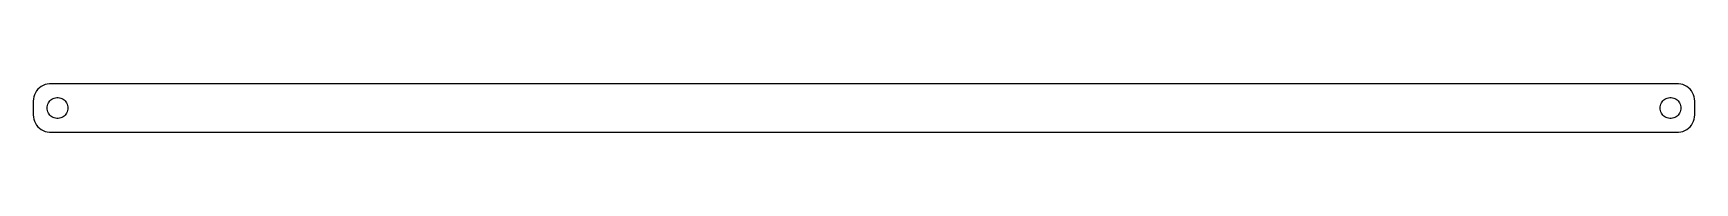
# Model space of a CAD drawing. Header units: metres. Extents: x -240 to 240, y 17 to 31.
import ezdxf

# ---------------------------------------------------------------- set-up
doc = ezdxf.new("R2010")
doc.units = ezdxf.units.M

msp = doc.modelspace()

# ---------------------------------------------------------------- linework, layer by layer
for p, q in [((-238.545, 28.9389), (-238.882, 28.4088)), ((-238.145, 29.4227), (-238.545, 28.9389)), ((-237.687, 29.8526), (-238.145, 29.4227)), ((-237.179, 30.2216), (-237.687, 29.8526)), ((-236.629, 30.5241), (-237.179, 30.2216)), ((-236.045, 30.7553), (-236.629, 30.5241)), ((-235.437, 30.9114), (-236.045, 30.7553)), ((-234.814, 30.9901), (-235.437, 30.9114)), ((234.814, 30.9901), (-234.814, 30.9901)), ((235.437, 30.9114), (234.814, 30.9901)), ((236.045, 30.7553), (235.437, 30.9114)), ((236.629, 30.5241), (236.045, 30.7553)), ((237.179, 30.2216), (236.629, 30.5241)), ((237.687, 29.8526), (237.179, 30.2216)), ((238.145, 29.4227), (237.687, 29.8526)), ((238.545, 28.9389), (238.145, 29.4227)), ((238.882, 28.4088), (238.545, 28.9389)), ((-239.461, 26.6267), (-239.5, 26)), ((-239.5, 26), (-239.5, 22)), ((-239.343, 27.2434), (-239.461, 26.6267)), ((-239.149, 27.8406), (-239.343, 27.2434)), ((-238.882, 28.4088), (-239.149, 27.8406)), ((-235.5, 24), (-235.476, 24.376)), ((-235.476, 23.624), (-235.5, 24)), ((-235.476, 24.376), (-235.406, 24.7461)), ((-235.406, 24.7461), (-235.289, 25.1044)), ((-235.289, 25.1044), (-235.129, 25.4453)), ((-235.129, 25.4453), (-234.927, 25.7634)), ((-234.927, 25.7634), (-234.687, 26.0536)), ((-234.687, 26.0536), (-234.412, 26.3115)), ((-234.412, 26.3115), (-234.107, 26.533)), ((-234.107, 26.533), (-233.777, 26.7145)), ((-233.777, 26.7145), (-233.427, 26.8532)), ((-233.427, 26.8532), (-233.062, 26.9469)), ((-233.062, 26.9469), (-232.688, 26.9941)), ((-232.688, 26.9941), (-232.312, 26.9941)), ((-232.312, 26.9941), (-231.938, 26.9469)), ((-231.938, 26.9469), (-231.573, 26.8532)), ((-231.573, 26.8532), (-231.223, 26.7145)), ((-231.223, 26.7145), (-230.893, 26.533)), ((-230.893, 26.533), (-230.588, 26.3115)), ((-230.588, 26.3115), (-230.313, 26.0536)), ((-230.313, 26.0536), (-230.073, 25.7634)), ((-230.073, 25.7634), (-229.871, 25.4453)), ((-229.871, 25.4453), (-229.711, 25.1044)), ((-229.711, 25.1044), (-229.594, 24.7461)), ((-229.594, 24.7461), (-229.524, 24.376)), ((-229.524, 24.376), (-229.5, 24)), ((-229.5, 24), (-229.524, 23.624)), ((229.5, 24), (229.524, 24.376)), ((229.524, 23.624), (229.5, 24)), ((229.524, 24.376), (229.594, 24.7461)), ((229.594, 24.7461), (229.711, 25.1044)), ((229.711, 25.1044), (229.871, 25.4453)), ((229.871, 25.4453), (230.073, 25.7634)), ((230.073, 25.7634), (230.313, 26.0536)), ((230.313, 26.0536), (230.588, 26.3115)), ((230.588, 26.3115), (230.893, 26.533)), ((230.893, 26.533), (231.223, 26.7145)), ((231.223, 26.7145), (231.573, 26.8532)), ((231.573, 26.8532), (231.938, 26.9469)), ((231.938, 26.9469), (232.312, 26.9941)), ((232.312, 26.9941), (232.688, 26.9941)), ((232.688, 26.9941), (233.062, 26.9469)), ((233.062, 26.9469), (233.427, 26.8532)), ((233.427, 26.8532), (233.777, 26.7145)), ((233.777, 26.7145), (234.107, 26.533)), ((234.107, 26.533), (234.412, 26.3115)), ((234.412, 26.3115), (234.687, 26.0536)), ((234.687, 26.0536), (234.927, 25.7634)), ((234.927, 25.7634), (235.129, 25.4453)), ((235.129, 25.4453), (235.289, 25.1044)), ((235.289, 25.1044), (235.406, 24.7461)), ((235.406, 24.7461), (235.476, 24.376)), ((235.476, 24.376), (235.5, 24)), ((235.5, 24), (235.476, 23.624)), ((239.149, 27.8406), (238.882, 28.4088)), ((239.343, 27.2434), (239.149, 27.8406)), ((239.461, 26.6267), (239.343, 27.2434)), ((239.5, 26), (239.461, 26.6267)), ((239.5, 22), (239.5, 26)), ((-239.5, 22), (-239.461, 21.3733)), ((-239.461, 21.3733), (-239.343, 20.7566)), ((-239.343, 20.7566), (-239.149, 20.1594)), ((-239.149, 20.1594), (-238.882, 19.5912)), ((-238.882, 19.5912), (-238.545, 19.0611)), ((-235.406, 23.2539), (-235.476, 23.624)), ((-235.289, 22.8956), (-235.406, 23.2539)), ((-235.129, 22.5547), (-235.289, 22.8956)), ((-234.927, 22.2366), (-235.129, 22.5547)), ((-234.687, 21.9464), (-234.927, 22.2366)), ((-234.412, 21.6885), (-234.687, 21.9464)), ((-234.107, 21.467), (-234.412, 21.6885)), ((-233.777, 21.2855), (-234.107, 21.467)), ((-233.427, 21.1468), (-233.777, 21.2855)), ((-233.062, 21.0531), (-233.427, 21.1468)), ((-232.688, 21.0059), (-233.062, 21.0531)), ((-232.312, 21.0059), (-232.688, 21.0059)), ((-231.938, 21.0531), (-232.312, 21.0059)), ((-231.573, 21.1468), (-231.938, 21.0531)), ((-231.223, 21.2855), (-231.573, 21.1468)), ((-230.893, 21.467), (-231.223, 21.2855)), ((-230.588, 21.6885), (-230.893, 21.467)), ((-230.313, 21.9464), (-230.588, 21.6885)), ((-230.073, 22.2366), (-230.313, 21.9464)), ((-229.871, 22.5547), (-230.073, 22.2366)), ((-229.711, 22.8956), (-229.871, 22.5547)), ((-229.594, 23.2539), (-229.711, 22.8956)), ((-229.524, 23.624), (-229.594, 23.2539)), ((229.594, 23.2539), (229.524, 23.624)), ((229.711, 22.8956), (229.594, 23.2539)), ((229.871, 22.5547), (229.711, 22.8956)), ((230.073, 22.2366), (229.871, 22.5547)), ((230.313, 21.9464), (230.073, 22.2366)), ((230.588, 21.6885), (230.313, 21.9464)), ((230.893, 21.467), (230.588, 21.6885)), ((231.223, 21.2855), (230.893, 21.467)), ((231.573, 21.1468), (231.223, 21.2855)), ((231.938, 21.0531), (231.573, 21.1468)), ((232.312, 21.0059), (231.938, 21.0531)), ((232.688, 21.0059), (232.312, 21.0059)), ((233.062, 21.0531), (232.688, 21.0059)), ((233.427, 21.1468), (233.062, 21.0531)), ((233.777, 21.2855), (233.427, 21.1468)), ((234.107, 21.467), (233.777, 21.2855)), ((234.412, 21.6885), (234.107, 21.467)), ((234.687, 21.9464), (234.412, 21.6885)), ((234.927, 22.2366), (234.687, 21.9464)), ((235.129, 22.5547), (234.927, 22.2366)), ((235.289, 22.8956), (235.129, 22.5547)), ((235.406, 23.2539), (235.289, 22.8956)), ((235.476, 23.624), (235.406, 23.2539)), ((238.545, 19.0611), (238.882, 19.5912)), ((238.882, 19.5912), (239.149, 20.1594)), ((239.149, 20.1594), (239.343, 20.7566)), ((239.343, 20.7566), (239.461, 21.3733)), ((239.461, 21.3733), (239.5, 22)), ((-238.545, 19.0611), (-238.145, 18.5773)), ((-238.145, 18.5773), (-237.687, 18.1474)), ((-237.687, 18.1474), (-237.179, 17.7784)), ((-237.179, 17.7784), (-236.629, 17.4759)), ((-236.629, 17.4759), (-236.045, 17.2447)), ((-236.045, 17.2447), (-235.437, 17.0886)), ((-235.437, 17.0886), (-234.814, 17.0099)), ((-234.814, 17.0099), (234.814, 17.0099)), ((234.814, 17.0099), (235.437, 17.0886)), ((235.437, 17.0886), (236.045, 17.2447)), ((236.045, 17.2447), (236.629, 17.4759)), ((236.629, 17.4759), (237.179, 17.7784)), ((237.179, 17.7784), (237.687, 18.1474)), ((237.687, 18.1474), (238.145, 18.5773)), ((238.145, 18.5773), (238.545, 19.0611))]:
    msp.add_line(p, q)

doc.saveas('drawing.dxf')
